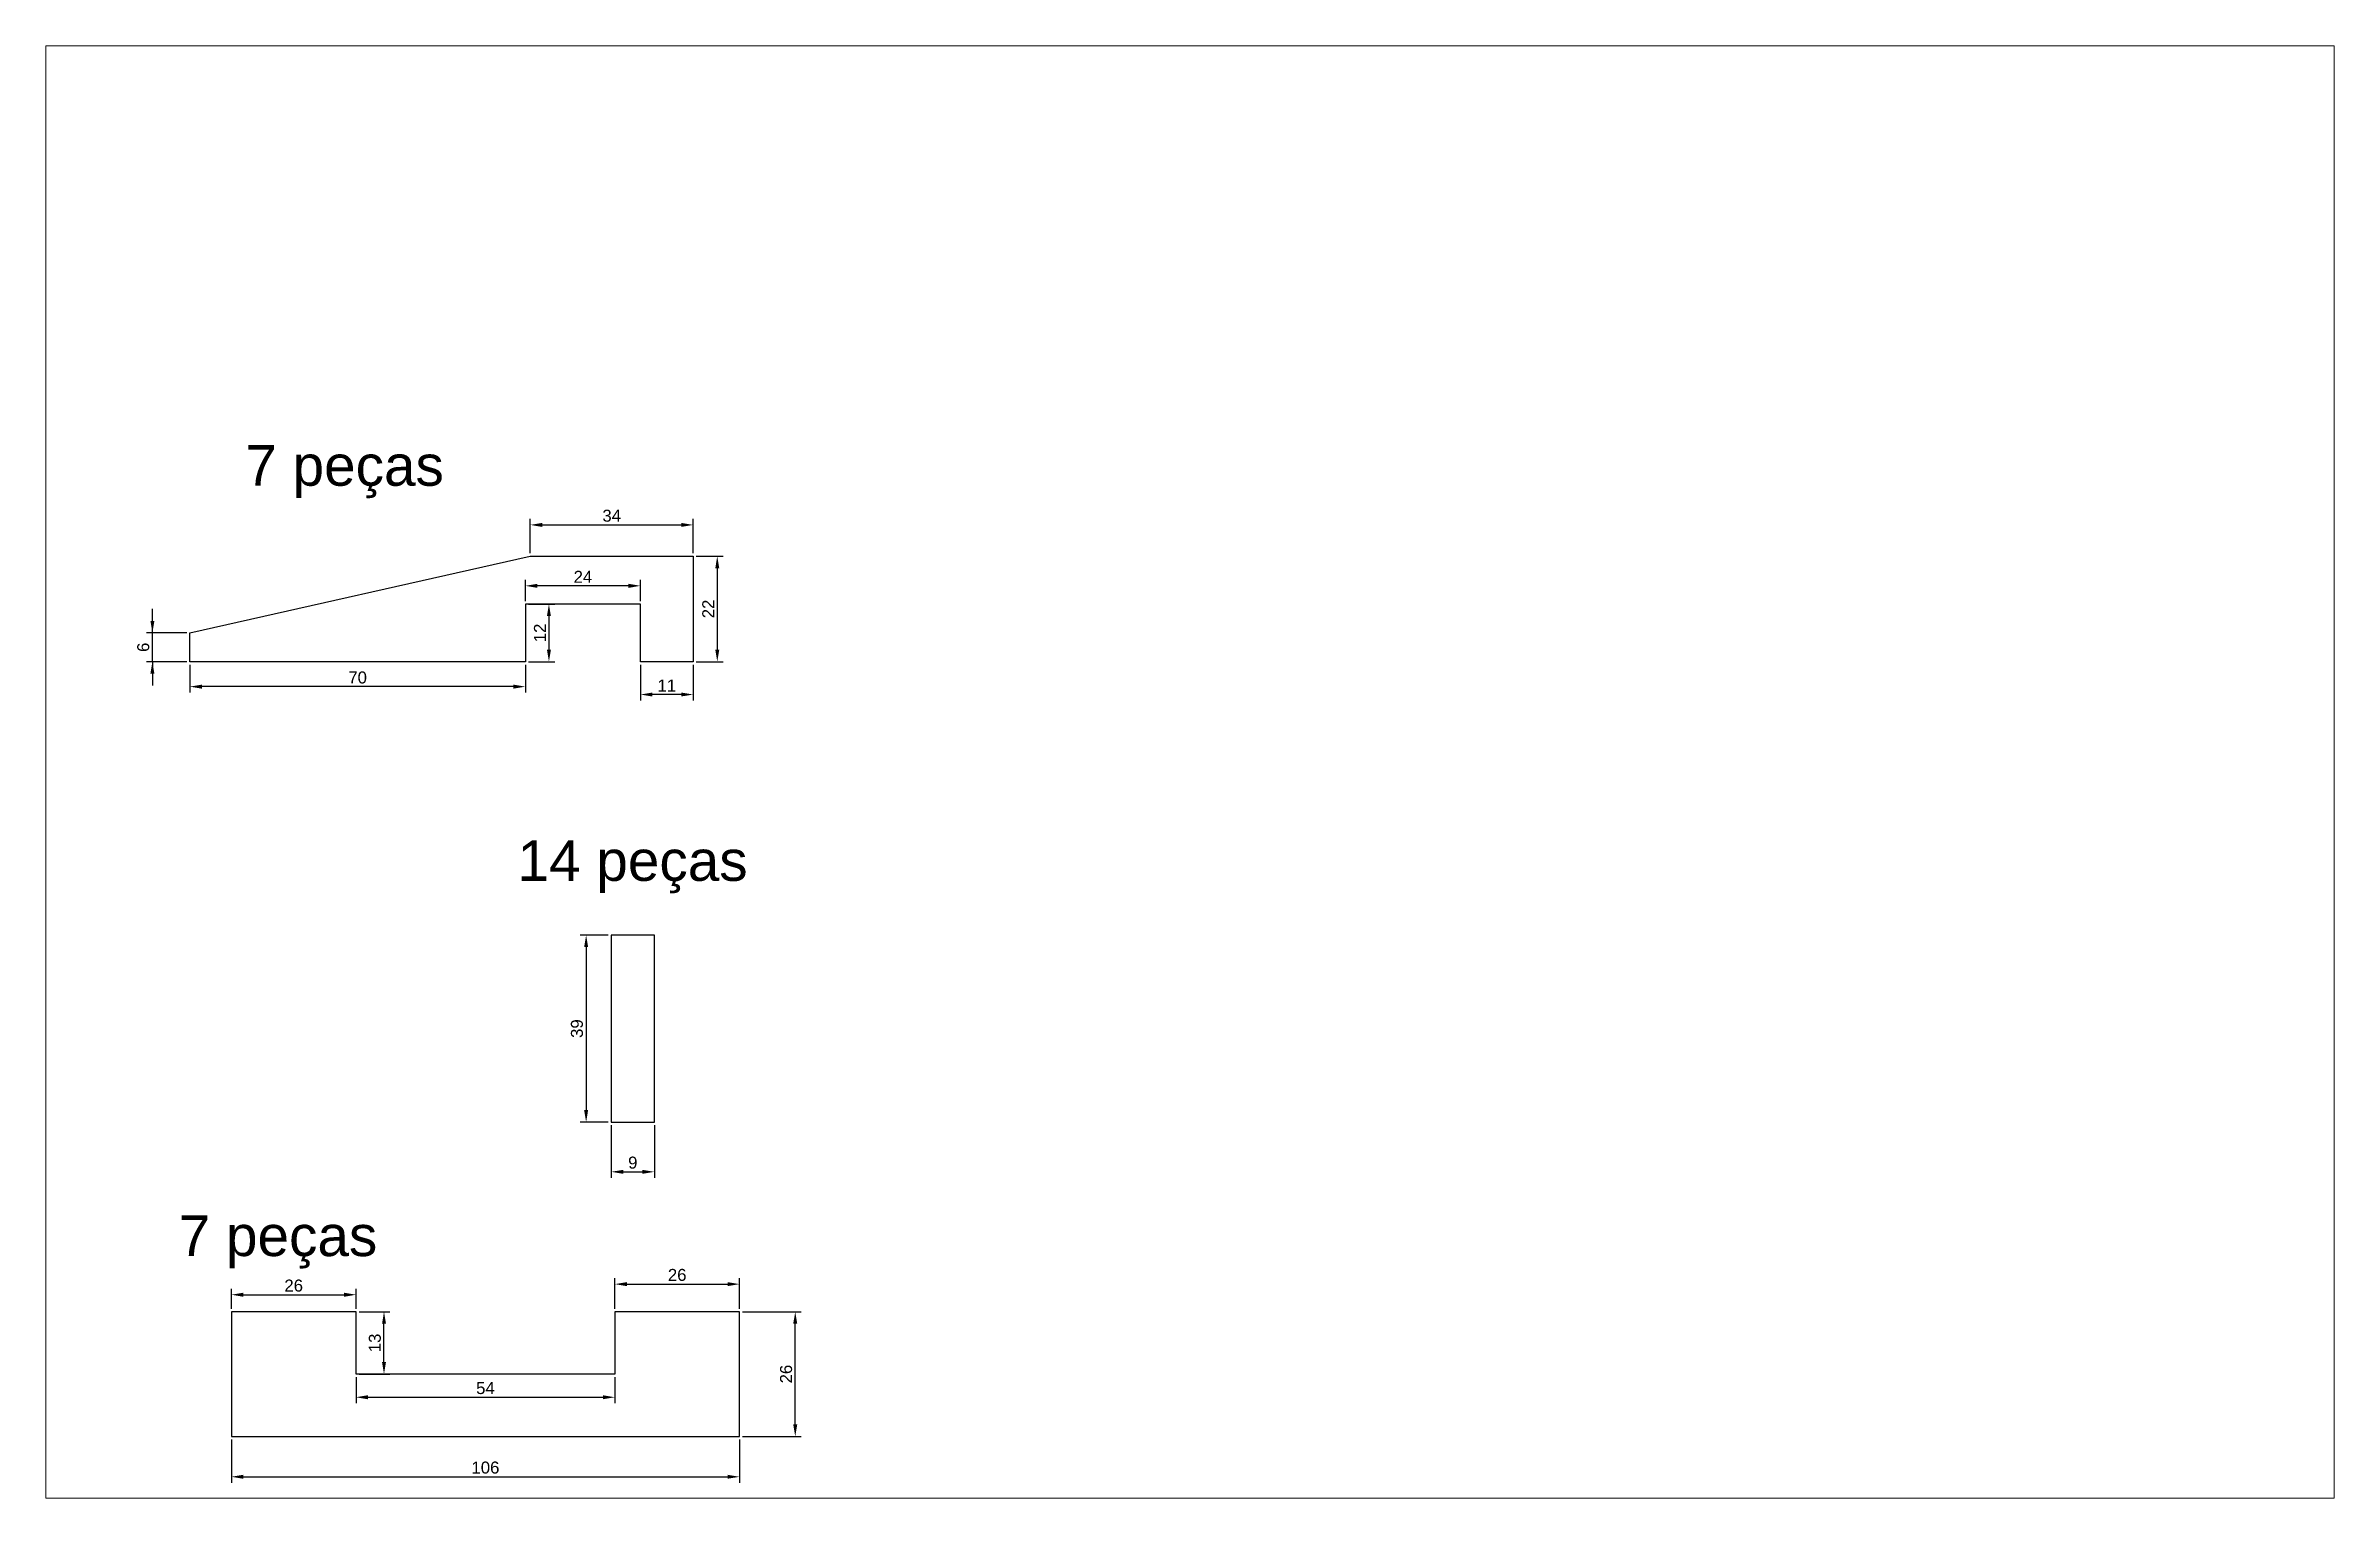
# Paper-space layout 'Sheet1' of a CAD drawing. Header units: millimetres. Extents: x 40 to 364, y 26 to 231.
# The model-space entities are those that its viewports show. They can reach past a viewport. Long polylines and large blocks are cut down to what shows.
import ezdxf

# ---------------------------------------------------------------- set-up
doc = ezdxf.new("R2010")
doc.units = ezdxf.units.MM
doc.styles.get("Standard").update_dxf_attribs({"font": 'arial.ttf'})
doc.dimstyles.new('ISO-25', dxfattribs={"dimtxt": 2.5, "dimasz": 2.5, "dimexe": 1.25, "dimexo": 0.625, "dimtad": 1, "dimtxsty": 'Standard', "dimcen": 2.5, "dimadec": 0, "dimazin": 0, "dimtfac": 1, "dimtmove": 0, "dimatfit": 3, "dimfxl": 1, "dimarcsym": 0})

# ---------------------------------------------------------------- blocks, each defined once
blk = doc.blocks.new('*D2')
at = {"color": 0, "lineweight": -2}
for p, q in [((89.26, 74.85), (89.26, 63.86)), ((98.26, 74.85), (98.26, 63.86)), ((91.76, 65.11), (95.76, 65.11))]:
    blk.add_line(p, q, dxfattribs=at)
at = {"color": 0}
for points in [[(91.76, 65.52), (91.76, 64.69), (89.26, 65.11)], [(95.76, 64.69), (95.76, 65.52), (98.26, 65.11)]]:
    blk.add_solid(points, dxfattribs=at)
at = {"layer": 'Defpoints', "color": 0}
for p in [(89.26, 75.48), (98.26, 75.48), (98.26, 65.11)]:
    blk.add_point(p, dxfattribs=at)
at = {"color": 0, "insert": (93.76, 67.01), "char_height": 2.5, "attachment_point": 5}
blk.add_mtext('9', dxfattribs=at)
blk = doc.blocks.new('*D3')
at = {"color": 0, "lineweight": -2}
for p, q in [((106.98, 193.51), (112.63, 193.51)), ((111.38, 191.01), (111.38, 174.01)), ((106.98, 171.51), (112.63, 171.51))]:
    blk.add_line(p, q, dxfattribs=at)
at = {"color": 0}
for points in [[(111.8, 191.01), (110.97, 191.01), (111.38, 193.51)], [(110.97, 174.01), (111.8, 174.01), (111.38, 171.51)]]:
    blk.add_solid(points, dxfattribs=at)
at = {"layer": 'Defpoints', "color": 0}
for p in [(106.36, 193.51), (106.36, 171.51), (111.38, 171.51)]:
    blk.add_point(p, dxfattribs=at)
at = {"color": 0, "insert": (109.5, 182.51), "char_height": 2.5, "attachment_point": 5, "rotation": 90}
blk.add_mtext('22', dxfattribs=at)
blk = doc.blocks.new('*D4')
at = {"color": 0, "lineweight": -2}
for p, q in [((95.36, 170.88), (95.36, 163.41)), ((106.36, 170.88), (106.36, 163.41)), ((103.86, 164.66), (97.86, 164.66))]:
    blk.add_line(p, q, dxfattribs=at)
at = {"color": 0}
for points in [[(97.86, 165.08), (97.86, 164.25), (95.36, 164.66)], [(103.86, 164.25), (103.86, 165.08), (106.36, 164.66)]]:
    blk.add_solid(points, dxfattribs=at)
at = {"layer": 'Defpoints', "color": 0}
for p in [(95.36, 171.51), (106.36, 171.51), (95.36, 164.66)]:
    blk.add_point(p, dxfattribs=at)
at = {"color": 0, "insert": (100.86, 166.54), "char_height": 2.5, "attachment_point": 5}
blk.add_mtext('11', dxfattribs=at)
blk = doc.blocks.new('*D5')
at = {"color": 0, "lineweight": -2}
for p, q in [((71.36, 184.13), (71.36, 188.58)), ((92.86, 187.33), (73.86, 187.33)), ((95.36, 184.13), (95.36, 188.58))]:
    blk.add_line(p, q, dxfattribs=at)
at = {"color": 0}
for points in [[(73.86, 187.75), (73.86, 186.91), (71.36, 187.33)], [(92.86, 186.91), (92.86, 187.75), (95.36, 187.33)]]:
    blk.add_solid(points, dxfattribs=at)
at = {"layer": 'Defpoints', "color": 0}
for p in [(71.36, 187.33), (71.36, 183.51), (95.36, 183.51)]:
    blk.add_point(p, dxfattribs=at)
at = {"color": 0, "insert": (83.36, 189.21), "char_height": 2.5, "attachment_point": 5}
blk.add_mtext('24', dxfattribs=at)
blk = doc.blocks.new('*D6')
at = {"color": 0, "lineweight": -2}
for p, q in [((71.98, 183.51), (77.52, 183.51)), ((76.27, 181.01), (76.27, 174.01)), ((71.98, 171.51), (77.52, 171.51))]:
    blk.add_line(p, q, dxfattribs=at)
at = {"color": 0}
for points in [[(76.68, 181.01), (75.85, 181.01), (76.27, 183.51)], [(75.85, 174.01), (76.68, 174.01), (76.27, 171.51)]]:
    blk.add_solid(points, dxfattribs=at)
at = {"layer": 'Defpoints', "color": 0}
for p in [(71.36, 183.51), (71.36, 171.51), (76.27, 171.51)]:
    blk.add_point(p, dxfattribs=at)
at = {"color": 0, "insert": (74.39, 177.51), "char_height": 2.5, "attachment_point": 5, "rotation": 90}
blk.add_mtext('12', dxfattribs=at)
blk = doc.blocks.new('*D7')
at = {"color": 0, "lineweight": -2}
for p, q in [((1.36, 170.88), (1.36, 165.05)), ((71.36, 170.88), (71.36, 165.05)), ((68.86, 166.3), (3.86, 166.3))]:
    blk.add_line(p, q, dxfattribs=at)
at = {"color": 0}
for points in [[(3.86, 166.72), (3.86, 165.88), (1.36, 166.3)], [(68.86, 165.88), (68.86, 166.72), (71.36, 166.3)]]:
    blk.add_solid(points, dxfattribs=at)
at = {"layer": 'Defpoints', "color": 0}
for p in [(1.36, 171.51), (71.36, 171.51), (1.36, 166.3)]:
    blk.add_point(p, dxfattribs=at)
at = {"color": 0, "insert": (36.36, 168.2), "char_height": 2.5, "attachment_point": 5}
blk.add_mtext('70', dxfattribs=at)
blk = doc.blocks.new('*D8')
at = {"color": 0, "lineweight": -2}
for p, q in [((72.36, 194.13), (72.36, 201.29)), ((106.36, 194.13), (106.36, 201.29)), ((74.86, 200.04), (103.86, 200.04))]:
    blk.add_line(p, q, dxfattribs=at)
at = {"color": 0}
for points in [[(74.86, 200.45), (74.86, 199.62), (72.36, 200.04)], [(103.86, 199.62), (103.86, 200.45), (106.36, 200.04)]]:
    blk.add_solid(points, dxfattribs=at)
at = {"layer": 'Defpoints', "color": 0}
for p in [(106.36, 200.04), (72.36, 193.51), (106.36, 193.51)]:
    blk.add_point(p, dxfattribs=at)
at = {"color": 0, "insert": (89.36, 201.94), "char_height": 2.5, "attachment_point": 5}
blk.add_mtext('34', dxfattribs=at)
blk = doc.blocks.new('*D9')
at = {"color": 0, "lineweight": -2}
for p, q in [((-6.45, 177.51), (-6.45, 182.51)), ((0.73, 177.51), (-7.7, 177.51)), ((-6.45, 171.51), (-6.45, 177.51)), ((0.73, 171.51), (-7.7, 171.51)), ((-6.45, 171.51), (-6.45, 166.51))]:
    blk.add_line(p, q, dxfattribs=at)
at = {"color": 0}
for points in [[(-6.87, 180.01), (-6.04, 180.01), (-6.45, 177.51)], [(-6.04, 169.01), (-6.87, 169.01), (-6.45, 171.51)]]:
    blk.add_solid(points, dxfattribs=at)
at = {"layer": 'Defpoints', "color": 0}
for p in [(-6.45, 177.51), (1.36, 177.51), (1.36, 171.51)]:
    blk.add_point(p, dxfattribs=at)
at = {"color": 0, "insert": (-8.35, 174.51), "char_height": 2.5, "attachment_point": 5, "rotation": 90}
blk.add_mtext('6', dxfattribs=at)
blk = doc.blocks.new('*D10')
at = {"color": 0, "lineweight": -2}
for p, q in [((10.02, 9.29), (10.02, 0.25)), ((116.02, 9.29), (116.02, 0.25)), ((12.52, 1.5), (113.52, 1.5))]:
    blk.add_line(p, q, dxfattribs=at)
at = {"color": 0}
for points in [[(12.52, 1.92), (12.52, 1.09), (10.02, 1.5)], [(113.52, 1.09), (113.52, 1.92), (116.02, 1.5)]]:
    blk.add_solid(points, dxfattribs=at)
at = {"layer": 'Defpoints', "color": 0}
for p in [(10.02, 9.92), (116.02, 9.92), (116.02, 1.5)]:
    blk.add_point(p, dxfattribs=at)
at = {"color": 0, "insert": (63.02, 3.41), "char_height": 2.5, "attachment_point": 5}
blk.add_mtext('106', dxfattribs=at)
blk = doc.blocks.new('*D11')
at = {"color": 0, "lineweight": -2}
for p, q in [((116.65, 35.92), (128.9, 35.92)), ((127.65, 12.42), (127.65, 33.42)), ((116.65, 9.92), (128.9, 9.92))]:
    blk.add_line(p, q, dxfattribs=at)
at = {"color": 0}
for points in [[(128.07, 33.42), (127.23, 33.42), (127.65, 35.92)], [(127.23, 12.42), (128.07, 12.42), (127.65, 9.92)]]:
    blk.add_solid(points, dxfattribs=at)
at = {"layer": 'Defpoints', "color": 0}
for p in [(116.02, 35.92), (127.65, 35.92), (116.02, 9.92)]:
    blk.add_point(p, dxfattribs=at)
at = {"color": 0, "insert": (125.75, 22.92), "char_height": 2.5, "attachment_point": 5, "rotation": 90}
blk.add_mtext('26', dxfattribs=at)
blk = doc.blocks.new('*D12')
at = {"color": 0, "lineweight": -2}
for p, q in [((90.02, 36.54), (90.02, 42.93)), ((92.52, 41.68), (113.52, 41.68)), ((116.02, 36.54), (116.02, 42.93))]:
    blk.add_line(p, q, dxfattribs=at)
at = {"color": 0}
for points in [[(92.52, 42.1), (92.52, 41.27), (90.02, 41.68)], [(113.52, 41.27), (113.52, 42.1), (116.02, 41.68)]]:
    blk.add_solid(points, dxfattribs=at)
at = {"layer": 'Defpoints', "color": 0}
for p in [(116.02, 41.68), (90.02, 35.92), (116.02, 35.92)]:
    blk.add_point(p, dxfattribs=at)
at = {"color": 0, "insert": (103.02, 43.59), "char_height": 2.5, "attachment_point": 5}
blk.add_mtext('26', dxfattribs=at)
blk = doc.blocks.new('*D13')
at = {"color": 0, "lineweight": -2}
for p, q in [((10.02, 36.54), (10.02, 40.72)), ((12.52, 39.47), (33.52, 39.47)), ((36.02, 36.54), (36.02, 40.72))]:
    blk.add_line(p, q, dxfattribs=at)
at = {"color": 0}
for points in [[(12.52, 39.89), (12.52, 39.05), (10.02, 39.47)], [(33.52, 39.05), (33.52, 39.89), (36.02, 39.47)]]:
    blk.add_solid(points, dxfattribs=at)
at = {"layer": 'Defpoints', "color": 0}
for p in [(36.02, 39.47), (10.02, 35.92), (36.02, 35.92)]:
    blk.add_point(p, dxfattribs=at)
at = {"color": 0, "insert": (23.02, 41.37), "char_height": 2.5, "attachment_point": 5}
blk.add_mtext('26', dxfattribs=at)
blk = doc.blocks.new('*D14')
at = {"color": 0, "lineweight": -2}
for p, q in [((36.02, 22.29), (36.02, 16.84)), ((90.02, 22.29), (90.02, 16.84)), ((38.52, 18.09), (87.52, 18.09))]:
    blk.add_line(p, q, dxfattribs=at)
at = {"color": 0}
for points in [[(38.52, 18.51), (38.52, 17.67), (36.02, 18.09)], [(87.52, 17.67), (87.52, 18.51), (90.02, 18.09)]]:
    blk.add_solid(points, dxfattribs=at)
at = {"layer": 'Defpoints', "color": 0}
for p in [(36.02, 22.92), (90.02, 22.92), (90.02, 18.09)]:
    blk.add_point(p, dxfattribs=at)
at = {"color": 0, "insert": (63.02, 19.99), "char_height": 2.5, "attachment_point": 5}
blk.add_mtext('54', dxfattribs=at)
blk = doc.blocks.new('*D15')
at = {"color": 0, "lineweight": -2}
for p, q in [((36.65, 35.92), (43.11, 35.92)), ((41.86, 25.42), (41.86, 33.42)), ((36.65, 22.92), (43.11, 22.92))]:
    blk.add_line(p, q, dxfattribs=at)
at = {"color": 0}
for points in [[(42.28, 33.42), (41.45, 33.42), (41.86, 35.92)], [(41.45, 25.42), (42.28, 25.42), (41.86, 22.92)]]:
    blk.add_solid(points, dxfattribs=at)
at = {"layer": 'Defpoints', "color": 0}
for p in [(36.02, 35.92), (41.86, 35.92), (36.02, 22.92)]:
    blk.add_point(p, dxfattribs=at)
at = {"color": 0, "insert": (39.96, 29.42), "char_height": 2.5, "attachment_point": 5, "rotation": 90}
blk.add_mtext('13', dxfattribs=at)
blk = doc.blocks.new('*D22')
at = {"color": 0, "lineweight": -2}
for p, q in [((88.64, 114.48), (82.78, 114.48)), ((84.03, 111.98), (84.03, 77.98)), ((88.64, 75.48), (82.78, 75.48))]:
    blk.add_line(p, q, dxfattribs=at)
at = {"color": 0}
for points in [[(84.44, 111.98), (83.61, 111.98), (84.03, 114.48)], [(83.61, 77.98), (84.44, 77.98), (84.03, 75.48)]]:
    blk.add_solid(points, dxfattribs=at)
at = {"layer": 'Defpoints', "color": 0}
for p in [(89.26, 114.48), (84.03, 75.48), (89.26, 75.48)]:
    blk.add_point(p, dxfattribs=at)
at = {"color": 0, "insert": (82.12, 94.98), "char_height": 2.5, "attachment_point": 5, "rotation": 90}
blk.add_mtext('39', dxfattribs=at)

msp = doc.modelspace()

# ---------------------------------------------------------------- linework, layer by layer
for p, q in [((1.359, 177.506), (72.359, 193.506)), ((72.359, 193.506), (106.359, 193.506)), ((106.359, 193.506), (106.359, 171.506)), ((95.359, 183.506), (71.359, 183.506)), ((71.359, 183.506), (71.359, 171.506)), ((95.359, 171.506), (95.359, 183.506)), ((1.359, 171.506), (1.359, 177.506)), ((71.359, 171.506), (1.359, 171.506)), ((106.359, 171.506), (95.359, 171.506)), ((89.265, 114.479), (89.265, 75.479)), ((98.265, 114.479), (89.265, 114.479)), ((98.265, 75.479), (98.265, 114.479)), ((89.265, 75.479), (98.265, 75.479)), ((36.021, 35.92), (10.021, 35.92)), ((10.021, 35.92), (10.021, 9.92)), ((36.021, 22.92), (36.021, 35.92)), ((116.021, 35.92), (90.021, 35.92)), ((90.021, 35.92), (90.021, 22.92)), ((116.021, 9.92), (116.021, 35.92)), ((90.021, 22.92), (36.021, 22.92)), ((10.021, 9.92), (116.021, 9.92))]:
    msp.add_line(p, q)

# ---------------------------------------------------------------- texts
for s, p in [('7 peças', (12.921, 208.201)), ('14 peças', (69.711, 125.791)), ('7 peças', (-0.967, 47.533))]:
    msp.add_text(s, height=8.4677).set_placement(p)

# ---------------------------------------------------------------- dimensions: what is measured, and where the dimension line sits
at = {"color": 4}
for p1, p2, distance, picture, middle in [((72.359, 193.506), (106.359, 193.506), 6.532, '*D8', (89.359, 201.939)), ((106.359, 193.506), (106.359, 171.506), 5.024, '*D3', (109.503, 182.506)), ((95.359, 183.506), (71.359, 183.506), -3.823, '*D5', (83.359, 189.209)), ((1.359, 171.506), (1.359, 177.506), 7.812, '*D9', (-8.354, 174.506)), ((71.359, 171.506), (1.359, 171.506), 5.206, '*D7', (36.359, 168.201)), ((89.265, 114.479), (89.265, 75.479), -5.239, '*D22', (82.125, 94.979)), ((89.265, 75.479), (98.265, 75.479), -10.373, '*D2', (93.765, 67.006)), ((90.021, 35.92), (116.021, 35.92), 5.764, '*D12', (103.021, 43.586)), ((36.021, 22.92), (36.021, 35.92), -5.842, '*D15', (39.961, 29.42)), ((36.021, 22.92), (90.021, 22.92), -4.829, '*D14', (63.021, 19.987)), ((10.021, 9.92), (116.021, 9.92), -8.415, '*D10', (63.021, 3.406))]:
    dim = msp.add_aligned_dim(p1=p1, p2=p2, distance=distance, dimstyle='ISO-25', dxfattribs=at)
    dim.commit()
    dim.dimension.update_dxf_attribs({"geometry": picture, "text_midpoint": middle})
for base, p1, p2, angle, picture, middle in [((76.266, 171.506), (71.359, 183.506), (71.359, 171.506), 270, '*D6', (74.386, 177.506)), ((127.651, 35.92), (116.021, 9.92), (116.021, 35.92), 90, '*D11', (125.75, 22.92))]:
    dim = msp.add_linear_dim(base=base, p1=p1, p2=p2, angle=angle, dimstyle='ISO-25', dxfattribs=at)
    dim.commit()
    dim.dimension.update_dxf_attribs({"geometry": picture, "text_midpoint": middle})
for base, p1, p2, picture, middle in [((95.359, 164.662), (106.359, 171.506), (95.359, 171.506), '*D4', (100.859, 166.542)), ((36.021, 39.472), (10.021, 35.92), (36.021, 35.92), '*D13', (23.021, 41.373))]:
    dim = msp.add_linear_dim(base=base, p1=p1, p2=p2, dimstyle='ISO-25', dxfattribs=at)
    dim.commit()
    dim.dimension.update_dxf_attribs({"geometry": picture, "text_midpoint": middle})

psp = doc.layouts.new('Sheet1')

# ---------------------------------------------------------------- viewports
at = {"layer": '0'}
psp.add_viewport(center=(202.5, 128.5), size=(324, 205.6), view_center_point=(210, 148.5), view_height=302.94, dxfattribs=at)

doc.saveas('drawing.dxf')
